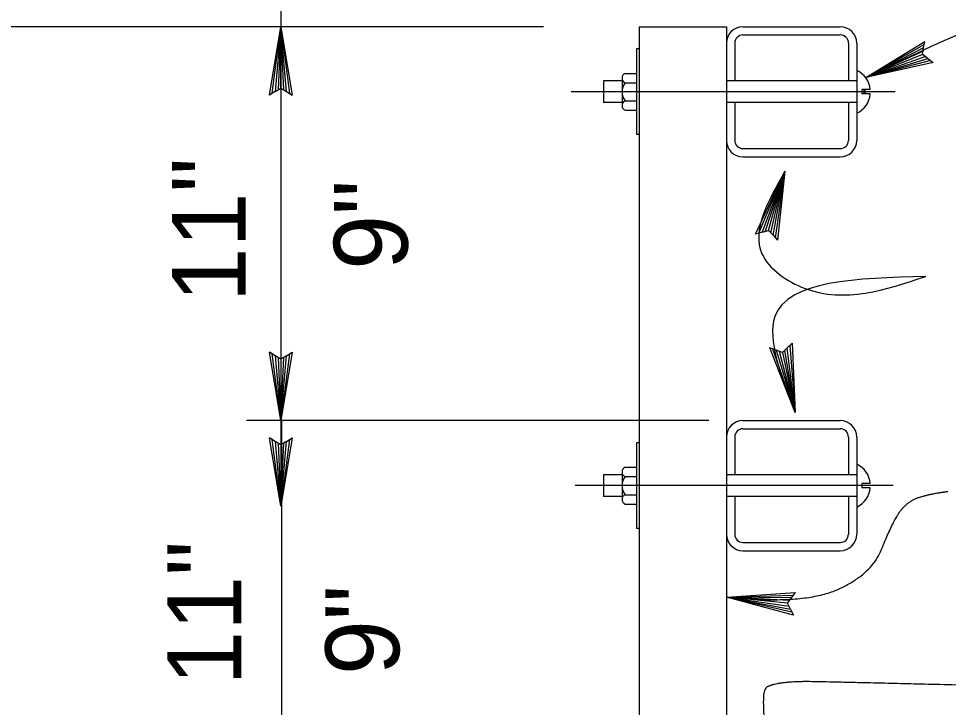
# Model space of a CAD drawing. Extents: x 0 to 2.83, y 0 to 1.83.
# Drawn here: x 1.0306 to 1.1793, y 1.1872 to 1.2974 of the extents above; entities that cross this region are included whole.
import ezdxf

# ---------------------------------------------------------------- set-up
doc = ezdxf.new("R2010")
doc.units = 0
for name, color, linetype in [('201 Center and Station Line', 7, 'Continuous'), ('212 Leaders and Dim Lines', 7, 'Continuous'), ('214 Text and Titles', 7, 'Continuous'), ('221 Structural Steel', 7, 'Continuous')]:
    doc.layers.add(name, color=color, linetype=linetype)

msp = doc.modelspace()

# ---------------------------------------------------------------- linework, layer by layer
at = {"layer": '201 Center and Station Line'}
for p, q in [((1.1704940063849045, 1.2856956611050923), (1.1189939651372316, 1.2856956611050923)), ((1.1704940063849045, 1.2856956611050923), (1.1189939651372316, 1.2856956611050923)), ((1.1708371810103322, 1.2856956611050923), (1.1193371397626593, 1.2856956611050923)), ((1.1704940063849045, 1.2226523984687336), (1.1196093222154488, 1.2226523984687336)), ((1.1704940063849045, 1.2226523984687336), (1.1196093222154488, 1.2226523984687336))]:
    msp.add_line(p, q, dxfattribs=at)
at = {"layer": '212 Leaders and Dim Lines'}
for p, q in [((1.0725499935442417, 1.2961115045137723), (1.010731960739811, 1.2961115045137723)), ((1.0707244727109084, 1.2851731364582166), (1.0725499935442417, 1.2961115045137723)), ((1.0711810699331306, 1.2854543864582166), (1.0725499935442417, 1.2961115045137723)), ((1.0725499935442417, 1.2961115045137723), (1.0716376671553527, 1.2857356364582166)), ((1.0725499935442417, 1.2961115045137723), (1.072094264377575, 1.2860168864582167)), ((1.0725499935442417, 1.2862981364582167), (1.0725499935442417, 1.2961115045137723)), ((1.0725499935442417, 1.2961115045137723), (1.0743781185442416, 1.2851731364582166)), ((1.0734640560442417, 1.2857356364582166), (1.0725499935442417, 1.2961115045137723)), ((1.0730074588220195, 1.2860168864582167), (1.0725499935442417, 1.2961115045137723)), ((1.0725499935442417, 1.2961115045137723), (1.0739206532664638, 1.2854543864582166)), ((1.166108114005673, 1.287964122154149), (1.1755568954429167, 1.2937701936367636)), ((1.166108114005673, 1.287964122154149), (1.175468249610643, 1.293240554176924)), ((1.1753792774263572, 1.2927117191129371), (1.166108114005673, 1.287964122154149)), ((1.1752016594362893, 1.2916532445626188), (1.1753792774263572, 1.2927117191129371)), ((1.1753792774263572, 1.2927117191129371), (1.1755568954429167, 1.2937701936367636)), ((1.1752903052685628, 1.2921828840224583), (1.166108114005673, 1.287964122154149)), ((1.1752016594362893, 1.2916532445626188), (1.166108114005673, 1.287964122154149)), ((1.166108114005673, 1.287964122154149), (1.1756336008818662, 1.291336673520615)), ((1.176065868626472, 1.2910192980827593), (1.1752016594362893, 1.2916532445626188)), ((1.166108114005673, 1.287964122154149), (1.176065868626472, 1.2910192980827593)), ((1.1764981363975697, 1.2907019226713952), (1.166108114005673, 1.287964122154149)), ((1.1769304041686675, 1.2903845472335393), (1.166108114005673, 1.287964122154149)), ((1.176065868626472, 1.2910192980827593), (1.1769304041686675, 1.2903845472335393)), ((1.0716376671553527, 1.2857356364582166), (1.0707244727109084, 1.2851731364582166)), ((1.0716376671553527, 1.2857356364582166), (1.0725499935442417, 1.2862981364582167)), ((1.0725499935442417, 1.2862981364582167), (1.0734640560442417, 1.2857356364582166)), ((1.0734640560442417, 1.2857356364582166), (1.0743781185442416, 1.2851731364582166)), ((1.1484980285231159, 1.2629247566678703), (1.1531957574161757, 1.2729702414861834)), ((1.1490134087657298, 1.2630729652525574), (1.1531957574161757, 1.2729702414861834)), ((1.1531957574161757, 1.2729702414861834), (1.1495287890083434, 1.2632211738372447)), ((1.1531957574161757, 1.2729702414861834), (1.150044169250957, 1.2633693824219319)), ((1.1505587133870798, 1.2635178242665808), (1.1531957574161757, 1.2729702414861834)), ((1.1509237750026788, 1.2631239892068322), (1.1531957574161757, 1.2729702414861834)), ((1.151288000485295, 1.2627303874070457), (1.1531957574161757, 1.2729702414861834)), ((1.1531957574161757, 1.2729702414861834), (1.1516522259944033, 1.262336785607259)), ((1.1531957574161757, 1.2729702414861834), (1.1520172876100023, 1.2619429505475104)), ((1.1495287890083434, 1.2632211738372447), (1.1484980285231159, 1.2629247566678703)), ((1.1495287890083434, 1.2632211738372447), (1.1505587133870798, 1.2635178242665808)), ((1.1505587133870798, 1.2635178242665808), (1.151288000485295, 1.2627303874070457)), ((1.151288000485295, 1.2627303874070457), (1.1520172876100023, 1.2619429505475104)), ((1.1535683235915368, 1.2447071279846678), (1.154346724879418, 1.2454449774321978)), ((1.154346724879418, 1.2454449774321978), (1.1548036347044282, 1.2343647402705296)), ((1.0716359310442416, 1.2434441099329694), (1.0707218685442417, 1.2440066099329694)), ((1.0725499935442417, 1.2330682418774137), (1.0707218685442417, 1.2440066099329694)), ((1.0725499935442417, 1.2330682418774137), (1.0711793338220195, 1.2437253599329694)), ((1.074375514377575, 1.2440066099329694), (1.0725499935442417, 1.2330682418774137)), ((1.0739189171553527, 1.2437253599329694), (1.0725499935442417, 1.2330682418774137)), ((1.0734623199331306, 1.2434441099329694), (1.074375514377575, 1.2440066099329694)), ((1.1517807673601235, 1.244332509386561), (1.1507707628257935, 1.2446955621583622)), ((1.1548036347044282, 1.2343647402705296), (1.1507707628257935, 1.2446955621583622)), ((1.1548036347044282, 1.2343647402705296), (1.1512761899016033, 1.2445141247980267)), ((1.1517807673601235, 1.244332509386561), (1.1548036347044282, 1.2343647402705296)), ((1.1527907719209451, 1.2439694566147597), (1.1517807673601235, 1.244332509386561)), ((1.1522853448451353, 1.2441508939750952), (1.1548036347044282, 1.2343647402705296)), ((1.1535683235915368, 1.2447071279846678), (1.1527907719209451, 1.2439694566147597)), ((1.1527907719209451, 1.2439694566147597), (1.1548036347044282, 1.2343647402705296)), ((1.1548036347044282, 1.2343647402705296), (1.1531791229740882, 1.2443382032609025)), ((1.1548036347044282, 1.2343647402705296), (1.1535683235915368, 1.2447071279846678)), ((1.1539575242354774, 1.2450760527084328), (1.1548036347044282, 1.2343647402705296)), ((1.0716359310442416, 1.2434441099329694), (1.0725499935442417, 1.2330682418774137)), ((1.0725499935442417, 1.2428816099329694), (1.0716359310442416, 1.2434441099329694)), ((1.072092528266464, 1.2431628599329694), (1.0725499935442417, 1.2330682418774137)), ((1.0725499935442417, 1.2330682418774137), (1.0734623199331306, 1.2434441099329694)), ((1.0734623199331306, 1.2434441099329694), (1.0725499935442417, 1.2428816099329694)), ((1.0725499935442417, 1.2330682418774137), (1.0730057227109084, 1.2431628599329694)), ((1.0725499935442417, 1.2428816099329694), (1.0725499935442417, 1.2330682418774137)), ((1.1409911299888946, 1.2330682418774137), (1.0671395111144257, 1.2330682418774137)), ((1.0725499935442417, 1.2330682418774137), (1.0725499935442417, 1.2193631847802497)), ((1.0716359310442416, 1.2297390528358054), (1.0707218685442417, 1.2303015528358052)), ((1.0725499935442417, 1.2193631847802497), (1.0707218685442417, 1.2303015528358052)), ((1.074375514377575, 1.2303015528358052), (1.0725499935442417, 1.2193631847802497)), ((1.0734623199331306, 1.2297390528358054), (1.074375514377575, 1.2303015528358052)), ((1.0725499935442417, 1.2193631847802497), (1.0711793338220195, 1.2300203028358054)), ((1.0716359310442416, 1.2297390528358054), (1.0725499935442417, 1.2193631847802497)), ((1.0725499935442417, 1.2291765528358054), (1.0716359310442416, 1.2297390528358054)), ((1.072092528266464, 1.2294578028358054), (1.0725499935442417, 1.2193631847802497)), ((1.0739189171553527, 1.2300203028358054), (1.0725499935442417, 1.2193631847802497)), ((1.0725499935442417, 1.2193631847802497), (1.0734623199331306, 1.2297390528358054)), ((1.0734623199331306, 1.2297390528358054), (1.0725499935442417, 1.2291765528358054)), ((1.0725499935442417, 1.2193631847802497), (1.0730057227109084, 1.2294578028358054)), ((1.0725499935442417, 1.2291765528358054), (1.0725499935442417, 1.2193631847802497)), ((1.1438417818345863, 1.2047955313643384), (1.1549066835512098, 1.2055424495512084)), ((1.1438417818345863, 1.2047955313643384), (1.1545819385026264, 1.2051147619407907)), ((1.1542572785720728, 1.2046879382002302), (1.1549066835512098, 1.2055424495512084)), ((1.1536078735664437, 1.2038334268492519), (1.1438417818345863, 1.2047955313643384)), ((1.1545484794076017, 1.2019064053211987), (1.1438417818345863, 1.2047955313643384)), ((1.1542572785720728, 1.2046879382002302), (1.1438417818345863, 1.2047955313643384)), ((1.1438417818345863, 1.2047955313643384), (1.154078219032792, 1.2028703480201541)), ((1.154313349206951, 1.2023883766706764), (1.1438417818345863, 1.2047955313643384)), ((1.1438417818345863, 1.2047955313643384), (1.153843088858633, 1.2033523193696316)), ((1.1539326186150276, 1.2042611144596695), (1.1438417818345863, 1.2047955313643384)), ((1.1536078735664437, 1.2038334268492519), (1.1542572785720728, 1.2046879382002302)), ((1.154078219032792, 1.2028703480201541), (1.1536078735664437, 1.2038334268492519)), ((1.154078219032792, 1.2028703480201541), (1.1545484794076017, 1.2019064053211987))]:
    msp.add_line(p, q, dxfattribs=at)
at = {"layer": '214 Text and Titles'}
for p, q in [((1.0725499935442417, 1.3989311701114433), (1.0725499935442417, 1.2961115045137723)), ((1.1145747179639443, 1.2961115045137723), (1.0103887860878915, 1.2961115045137723)), ((1.0725499935442417, 1.2961115045137723), (1.0725499935442417, 1.2330682418774137)), ((1.1409911299888946, 1.2330682418774137), (1.0670679707212711, 1.2330682418774137)), ((1.0726215339373963, 1.2330682418774137), (1.0726215339373963, 1.170013466981092))]:
    msp.add_line(p, q, dxfattribs=at)
for points in [[(1.166108114005673, 1.287964122154149), (1.2000560886363143, 1.3017363340392858), (1.2567275961161042, 1.304372912899538), (1.2771555319278372, 1.303054760537787)], [(1.1531957574161757, 1.2729702414861834), (1.14951293448372, 1.2597692563847265), (1.1564117861029388, 1.2542145967540597), (1.175708232413251, 1.2561448170033873)], [(1.175708232413251, 1.2561448170033873), (1.151587606017665, 1.2497105668007784), (1.1548036347044282, 1.2343647402705296)]]:
    msp.add_spline(points, degree=3, dxfattribs=at)
for points in [[(1.1438417818345863, 1.2047955313643384), (1.1561146604643815, 1.2035864712295228), (1.167058422666487, 1.2084224376850186), (1.1702919938269618, 1.2165835250807044), (1.17277918760339, 1.220210705485151), (1.1767588620641447, 1.2214194915362), (1.1792460558405728, 1.2217218250842226)], [(1.1838767156994927, 1.1906578042716587), (1.1637612191951336, 1.1911425150282466), (1.152128160984044, 1.1913848704065402), (1.1484928302831439, 1.1894460273801892), (1.152370516362338, 1.1710270185238876)]]:
    msp.add_open_spline(points, degree=2, dxfattribs=at)
at = {"layer": '221 Structural Steel'}
for p, q in [((1.1298626236187914, 1.2961115045137723), (1.1438417818345863, 1.2961115045137723)), ((1.1298626236187914, 1.2961115045137723), (1.1298626236187914, 1.1219202288284198)), ((1.1298626236187914, 1.2961115045137723), (1.1438417818345863, 1.2961115045137723)), ((1.1298626236187914, 1.2961115045137723), (1.1298626236187914, 1.1219202288284198)), ((1.1298626236187914, 1.2961115045137723), (1.1438417818345863, 1.2961115045137723)), ((1.1438417818345863, 1.2961115045137723), (1.1438417818345863, 1.1358993870707061)), ((1.1438417818345863, 1.2961115045137723), (1.1438417818345863, 1.1358993870707061)), ((1.1464731528118652, 1.2961115045137723), (1.1620420976746675, 1.2961115045137723)), ((1.1464731528118652, 1.2961115045137723), (1.1620420976746675, 1.2961115045137723)), ((1.146816327437293, 1.2961115045137723), (1.1620418235644092, 1.2961115045137723)), ((1.1464731528118652, 1.294795819011887), (1.1620420976746675, 1.294795819011887)), ((1.1464731528118652, 1.294795819011887), (1.1620420976746675, 1.294795819011887)), ((1.1451574673364717, 1.2934801335364932), (1.1451574673364717, 1.2874378479427981)), ((1.1451574673364717, 1.2934801335364932), (1.1451574673364717, 1.2874378479427981)), ((1.1633701177143076, 1.2935045285282363), (1.1633701177143076, 1.287462242961033)), ((1.1646734686254547, 1.2934801335364932), (1.1646734686254547, 1.277911188673691)), ((1.1646734686254547, 1.2934801335364932), (1.1646734686254547, 1.277911188673691)), ((1.1294514719011082, 1.2925481896536741), (1.1294514719011082, 1.27884313255651)), ((1.1298626236187914, 1.2925481896536741), (1.1294514719011082, 1.2925481896536741)), ((1.1294514719011082, 1.2925481896536741), (1.1294514719011082, 1.27884313255651)), ((1.1298626236187914, 1.2925481896536741), (1.1294514719011082, 1.2925481896536741)), ((1.127655835311492, 1.288627446911569), (1.1294514719011082, 1.288627446911569)), ((1.127655835311492, 1.288627446911569), (1.1294514719011082, 1.288627446911569)), ((1.1271328503437654, 1.2874362033607236), (1.124161319874425, 1.2874362033607236)), ((1.124161319874425, 1.2874362033607236), (1.124161319874425, 1.2839551188494605)), ((1.1271328503437654, 1.2874362033607236), (1.124161319874425, 1.2874362033607236)), ((1.124161319874425, 1.2874362033607236), (1.124161319874425, 1.2839551188494605)), ((1.1271328503437654, 1.28792492568531), (1.1271328503437654, 1.2834663964983823)), ((1.1271328503437654, 1.28792492568531), (1.1271328503437654, 1.2834663964983823)), ((1.127655835311492, 1.2871448338256561), (1.1294514719011082, 1.2871448338256561)), ((1.127655835311492, 1.2871448338256561), (1.1294514719011082, 1.2871448338256561)), ((1.1646734686254547, 1.2874362033607236), (1.1438417818345863, 1.2874362033607236)), ((1.1646734686254547, 1.2874362033607236), (1.1438417818345863, 1.2874362033607236)), ((1.1654957720608217, 1.2860385616202616), (1.1654957720608217, 1.285352760563431)), ((1.166850654005054, 1.2860385616202616), (1.1654957720608217, 1.2860385616202616)), ((1.1654957720608217, 1.2860385616202616), (1.1654957720608217, 1.285352760563431)), ((1.166850654005054, 1.2860385616202616), (1.1654957720608217, 1.2860385616202616)), ((1.166850654005054, 1.285352760563431), (1.1654957720608217, 1.285352760563431)), ((1.166850654005054, 1.285352760563431), (1.1654957720608217, 1.285352760563431)), ((1.1658389466862493, 1.2860385616202616), (1.1658389466862493, 1.285352760563431)), ((1.1659513281568092, 1.2860629566384962), (1.1659513281568092, 1.2853771555816658)), ((1.1659513281568092, 1.2860629566384962), (1.1659513281568092, 1.2853771555816658)), ((1.1659513281568092, 1.2860629566384962), (1.1659513281568092, 1.2853771555816658)), ((1.1271328503437654, 1.2839551188494605), (1.124161319874425, 1.2839551188494605)), ((1.1271328503437654, 1.2839551188494605), (1.124161319874425, 1.2839551188494605)), ((1.127655835311492, 1.2842330574057401), (1.1294514719011082, 1.2842330574057401)), ((1.127655835311492, 1.2842330574057401), (1.1294514719011082, 1.2842330574057401)), ((1.1646734686254547, 1.2839551188494605), (1.1438417818345863, 1.2839551188494605)), ((1.1646734686254547, 1.2839551188494605), (1.1438417818345863, 1.2839551188494605)), ((1.1451574673364717, 1.2839534742408945), (1.1451574673364717, 1.277911188673691)), ((1.1451574673364717, 1.2839534742408945), (1.1451574673364717, 1.277911188673691)), ((1.1633577831500612, 1.2839534742408945), (1.1633577831500612, 1.277911188673691)), ((1.1633577831500612, 1.2839534742408945), (1.1633577831500612, 1.277911188673691)), ((1.127655835311492, 1.2827507184300853), (1.1294514719011082, 1.2827507184300853)), ((1.127655835311492, 1.2827507184300853), (1.1294514719011082, 1.2827507184300853)), ((1.1298626236187914, 1.27884313255651), (1.1294514719011082, 1.27884313255651)), ((1.1298626236187914, 1.27884313255651), (1.1294514719011082, 1.27884313255651)), ((1.1464731528118652, 1.2765955031982974), (1.1620420976746675, 1.2765955031982974)), ((1.1464731528118652, 1.2765955031982974), (1.1620420976746675, 1.2765955031982974)), ((1.1464731528118652, 1.2752798177229037), (1.1620420976746675, 1.2752798177229037)), ((1.1464731528118652, 1.2752798177229037), (1.1620420976746675, 1.2752798177229037)), ((1.1464731528118652, 1.2330682418774137), (1.1620420976746675, 1.2330682418774137)), ((1.1464731528118652, 1.2330682418774137), (1.1620420976746675, 1.2330682418774137)), ((1.1464731528118652, 1.2317525563755285), (1.1620420976746675, 1.2317525563755285)), ((1.1464731528118652, 1.2317525563755285), (1.1620420976746675, 1.2317525563755285)), ((1.1451574673364717, 1.2304368709001348), (1.1451574673364717, 1.2243945853329314)), ((1.1451574673364717, 1.2304368709001348), (1.1451574673364717, 1.2243945853329314)), ((1.1633577831500612, 1.2304368709001348), (1.1633577831500612, 1.2243945853329314)), ((1.1633577831500612, 1.2304368709001348), (1.1633577831500612, 1.2243945853329314)), ((1.1646734686254547, 1.2304368709001348), (1.1646734686254547, 1.2148679260373325)), ((1.1646734686254547, 1.2304368709001348), (1.1646734686254547, 1.2148679260373325)), ((1.1294514719011082, 1.2295049270173157), (1.1294514719011082, 1.2157998699201518)), ((1.1298626236187914, 1.2295049270173157), (1.1294514719011082, 1.2295049270173157)), ((1.1294514719011082, 1.2295049270173157), (1.1294514719011082, 1.2157998699201518)), ((1.1298626236187914, 1.2295049270173157), (1.1294514719011082, 1.2295049270173157)), ((1.1298626236187914, 1.2269154935319835), (1.1298626236187914, 1.1889223342611808)), ((1.1298626236187914, 1.2269154935319835), (1.1298626236187914, 1.1889223342611808)), ((1.1271328503437654, 1.2243929407243652), (1.124161319874425, 1.2243929407243652)), ((1.124161319874425, 1.2243929407243652), (1.124161319874425, 1.2209118562131023)), ((1.1271328503437654, 1.2243929407243652), (1.124161319874425, 1.2243929407243652)), ((1.124161319874425, 1.2243929407243652), (1.124161319874425, 1.2209118562131023)), ((1.1271328503437654, 1.2248816630489516), (1.1271328503437654, 1.2204231338620242)), ((1.1271328503437654, 1.2248816630489516), (1.1271328503437654, 1.2204231338620242)), ((1.127655835311492, 1.2255841843017026), (1.1294514719011082, 1.2255841843017026)), ((1.127655835311492, 1.2255841843017026), (1.1294514719011082, 1.2255841843017026)), ((1.1646734686254547, 1.2243929407243652), (1.1438417818345863, 1.2243929407243652)), ((1.1646734686254547, 1.2243929407243652), (1.1438417818345863, 1.2243929407243652)), ((1.127655835311492, 1.2241015711892977), (1.1294514719011082, 1.2241015711892977)), ((1.127655835311492, 1.2241015711892977), (1.1294514719011082, 1.2241015711892977)), ((1.1654957720608217, 1.222995298983903), (1.1654957720608217, 1.2223094979270726)), ((1.166850654005054, 1.222995298983903), (1.1654957720608217, 1.222995298983903)), ((1.1654957720608217, 1.222995298983903), (1.1654957720608217, 1.2223094979270726)), ((1.166850654005054, 1.222995298983903), (1.1654957720608217, 1.222995298983903)), ((1.166850654005054, 1.2223094979270726), (1.1654957720608217, 1.2223094979270726)), ((1.166850654005054, 1.2223094979270726), (1.1654957720608217, 1.2223094979270726)), ((1.1271328503437654, 1.2209118562131023), (1.124161319874425, 1.2209118562131023)), ((1.1271328503437654, 1.2209118562131023), (1.124161319874425, 1.2209118562131023)), ((1.127655835311492, 1.2211897947693817), (1.1294514719011082, 1.2211897947693817)), ((1.127655835311492, 1.2211897947693817), (1.1294514719011082, 1.2211897947693817)), ((1.1646734686254547, 1.2209118562131023), (1.1438417818345863, 1.2209118562131023)), ((1.1646734686254547, 1.2209118562131023), (1.1438417818345863, 1.2209118562131023)), ((1.1451574673364717, 1.2209102116045358), (1.1451574673364717, 1.2148679260373325)), ((1.1451574673364717, 1.2209102116045358), (1.1451574673364717, 1.2148679260373325)), ((1.1633577831500612, 1.2209102116045358), (1.1633577831500612, 1.2148679260373325)), ((1.1633577831500612, 1.2209102116045358), (1.1633577831500612, 1.2148679260373325)), ((1.127655835311492, 1.219707455793727), (1.1294514719011082, 1.219707455793727)), ((1.127655835311492, 1.219707455793727), (1.1294514719011082, 1.219707455793727)), ((1.1298626236187914, 1.2157998699201518), (1.1294514719011082, 1.2157998699201518)), ((1.1298626236187914, 1.2157998699201518), (1.1294514719011082, 1.2157998699201518)), ((1.1464731528118652, 1.213552240561939), (1.1620420976746675, 1.213552240561939)), ((1.1464731528118652, 1.213552240561939), (1.1620420976746675, 1.213552240561939)), ((1.1464731528118652, 1.2122365550865453), (1.1620420976746675, 1.2122365550865453)), ((1.1464731528118652, 1.2122365550865453), (1.1620420976746675, 1.2122365550865453))]:
    msp.add_line(p, q, dxfattribs=at)
for centre, radius, start, end in [((1.1464729609396649, 1.2934801335273005), 0.0026313709619768567, 90, 180), ((1.1464729609396649, 1.2934801335273005), 0.0026313709619768567, 90, 180), ((1.162041905798033, 1.2934801335273005), 0.0026313709619768567, 0, 90), ((1.162041905798033, 1.2934801335273005), 0.0026313709619768567, 0, 90), ((1.1464729609396649, 1.2934801335273005), 0.0013156854809884284, 90, 180), ((1.1464729609396649, 1.2934801335273005), 0.0013156854809884284, 90, 180), ((1.1620542149212425, 1.2934790443997504), 0.0013156854809884284, 0, 90), ((1.1279191117899248, 1.2878862500074122), 0.0007867010590531278, 109.57085833333333, 250.42913888888887), ((1.1279191117899248, 1.2878862500074122), 0.0007867010590531278, 109.57085833333333, 250.42913888888887), ((1.1630929123639093, 1.2856956610981165), 0.0037731735310729798, 5.214155555555557, 65.23848611111111), ((1.1630929123639093, 1.2856956610981165), 0.0037731735310729798, 5.214155555555557, 65.23848611111111), ((1.1294217852487216, 1.2856890826707204), 0.0022889169509603623, 140.50047500000005, 219.4995277777778), ((1.1294217852487216, 1.2856890826707204), 0.0022889169509603623, 140.50047500000005, 219.4995277777778), ((1.1630929123639093, 1.2856956610981165), 0.0037731735310729798, 294.7615138888889, 354.7857305555556), ((1.1630929123639093, 1.2856956610981165), 0.0037731735310729798, 294.7615138888889, 354.7857305555556), ((1.1279191665919772, 1.2834919153275963), 0.0007867010590531278, 109.57085833333333, 250.42913888888887), ((1.1279191665919772, 1.2834919153275963), 0.0007867010590531278, 109.57085833333333, 250.42913888888887), ((1.1464729609396649, 1.2779111886689332), 0.0026313709619768567, 180, 270), ((1.1464729609396649, 1.2779111886689332), 0.0026313709619768567, 180, 270), ((1.1464729609396649, 1.2779111886689332), 0.0013156854809884284, 180, 270), ((1.1464729609396649, 1.2779111886689332), 0.0013156854809884284, 180, 270), ((1.162041905798033, 1.2779111886689332), 0.0026313709619768567, 270, 0), ((1.162041905798033, 1.2779111886689332), 0.0013156854809884284, 270, 0), ((1.162041905798033, 1.2779111886689332), 0.0026313709619768567, 270, 0), ((1.162041905798033, 1.2779111886689332), 0.0013156854809884284, 270, 0), ((1.1464729855877942, 1.2304368682520235), 0.0026313709619768567, 90, 180), ((1.1464729855877942, 1.2304368682520235), 0.0026313709619768567, 90, 180), ((1.1464729855877942, 1.2304368682520235), 0.0013156854809884284, 90, 180), ((1.1464729855877942, 1.2304368682520235), 0.0013156854809884284, 90, 180), ((1.1620419304461613, 1.2304368682520235), 0.0026313709619768567, 0, 90), ((1.1620419304461613, 1.2304368682520235), 0.0026313709619768567, 0, 90), ((1.1620419304461613, 1.2304368682520235), 0.0013156854809884284, 0, 90), ((1.1620419304461613, 1.2304368682520235), 0.0013156854809884284, 0, 90), ((1.1630929370120378, 1.2226523958228397), 0.0037731735310729798, 5.214155555555557, 65.23848611111111), ((1.1630929370120378, 1.2226523958228397), 0.0037731735310729798, 5.214155555555557, 65.23848611111111), ((1.1279191364380532, 1.2248429847321007), 0.0007867010590531278, 109.57085833333333, 250.42913888888887), ((1.1279191364380532, 1.2248429847321007), 0.0007867010590531278, 109.57085833333333, 250.42913888888887), ((1.1294218098968498, 1.2226458173954091), 0.0022889169509603623, 140.50047500000005, 219.4995277777778), ((1.1294218098968498, 1.2226458173954091), 0.0022889169509603623, 140.50047500000005, 219.4995277777778), ((1.1630929370120378, 1.2226523958228397), 0.0037731735310729798, 294.7615138888889, 354.7857305555556), ((1.1630929370120378, 1.2226523958228397), 0.0037731735310729798, 294.7615138888889, 354.7857305555556), ((1.1279191912401063, 1.2204486500523195), 0.0007867010590531278, 109.57085833333333, 250.42913888888887), ((1.1279191912401063, 1.2204486500523195), 0.0007867010590531278, 109.57085833333333, 250.42913888888887), ((1.1464729855877942, 1.2148679233936561), 0.0026313709619768567, 180, 270), ((1.1464729855877942, 1.2148679233936561), 0.0026313709619768567, 180, 270), ((1.1464729855877942, 1.2148679233936561), 0.0013156854809884284, 180, 270), ((1.1464729855877942, 1.2148679233936561), 0.0013156854809884284, 180, 270), ((1.1620419304461613, 1.2148679233936561), 0.0026313709619768567, 270, 0), ((1.1620419304461613, 1.2148679233936561), 0.0013156854809884284, 270, 0), ((1.1620419304461613, 1.2148679233936561), 0.0026313709619768567, 270, 0), ((1.1620419304461613, 1.2148679233936561), 0.0013156854809884284, 270, 0)]:
    msp.add_arc(centre, radius, start, end, dxfattribs=at)

# ---------------------------------------------------------------- texts
at = {"layer": '212 Leaders and Dim Lines'}
for s, p in [('11"', (1.0669298360528376, 1.2519930555555554)), ('9"', (1.0928317457750598, 1.2571918402777778)), ('11"', (1.0662136902195043, 1.1906414930555556)), ('9"', (1.0914836554972822, 1.1923385416666665))]:
    msp.add_text(s, height=0.011811166666666666, rotation=90, dxfattribs=at).set_placement(p)

doc.saveas('drawing.dxf')
